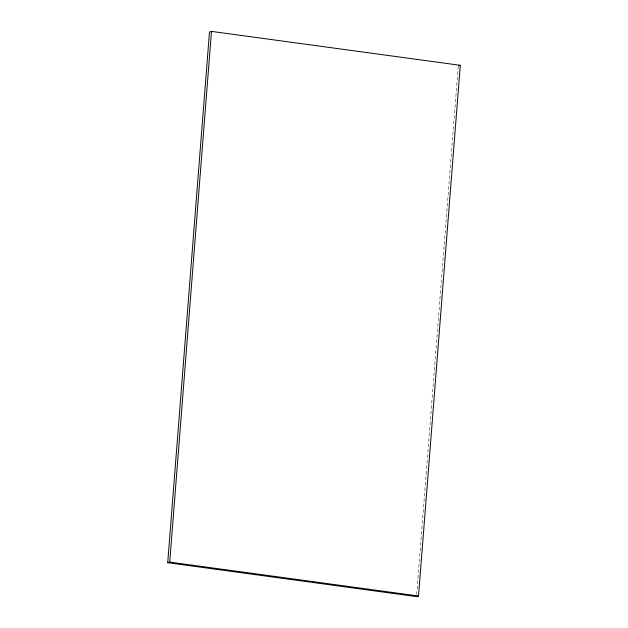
<?xml version="1.0" encoding="UTF-8"?>
<svg xmlns="http://www.w3.org/2000/svg" width="628" height="628" viewBox="0 0 628 628"><rect width="100%" height="100%" fill="white"/><g stroke="black" fill="none" stroke-linecap="round" stroke-linejoin="round"><path stroke-width="0.47" stroke-dasharray="3.14 2.35" d="M416.662 594.645L458.275 65.877"/><path stroke-width="0.94" d="M167.715 562.696L209.485 31.973L211.487 31.4L460.285 65.304L418.515 596.027L416.513 596.6L167.715 562.696L169.725 562.123L418.515 596.027M169.725 562.123L211.487 31.4M458.95 65.689L460.285 65.304"/></g></svg>
